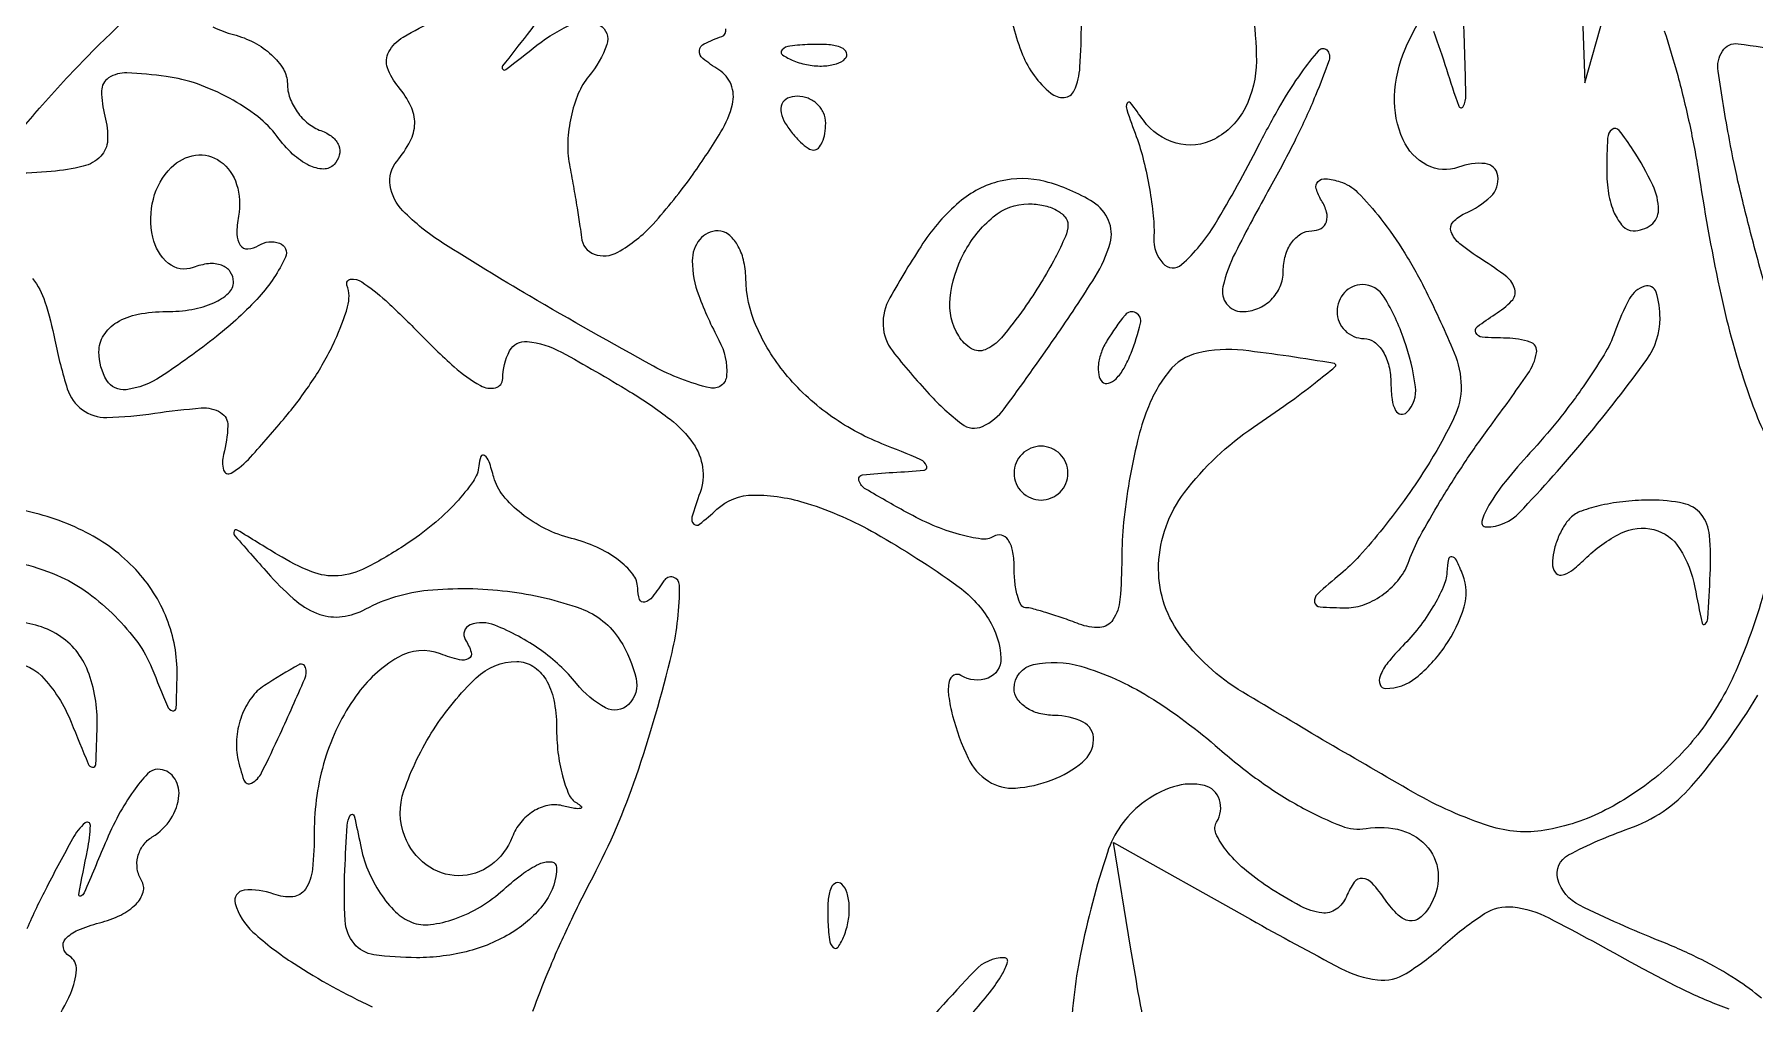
# Model space of a CAD drawing. Extents: x 50 to 925, y 21 to 441.
# Drawn here: x 347.6 to 411.5, y 257.3 to 293.3 of the extents above; entities that cross this region are included whole.
import ezdxf

# ---------------------------------------------------------------- set-up
doc = ezdxf.new("R2010")
doc.units = 0

msp = doc.modelspace()

# ---------------------------------------------------------------- linework, layer by layer
for points in [[(452.57679, 225.095507, -0.000001), (449.993678, 222.798179)], [(444.758148, 218.141907, -0.000001), (443, 216.578295, -0.004631)], [(347.126611, 289.751146, -0.013898), (347.79372, 290.555871, -0.006888), (348.681946, 291.54096, -0.00683), (349.631642, 292.53782, -0.00994), (350.498104, 293.38829, 0.003447), (351.868852, 294.699222, 0.313959), (351.919437, 294.958916, 0.357367), (351.697932, 295.07096, 0.00392), (349.933834, 294.665378, -0.054483), (348.757593, 294.517621, -0.047409), (347.519158, 294.615216, -0.048152)], [(383.791114, 294.614963, 0.071462), (384.312432, 292.542277, 0.12267), (385.360739, 291.114143, 0.192314), (385.865108, 290.950642, 0.280791), (386.236543, 291.212458, 0.086516), (386.446899, 292.084428, 0.016031), (386.5, 293.740232, -0.032756)], [(399.585832, 293.41321, -0.010118), (400.062416, 292, 0.007904), (400.517344, 290.631018, 0.650534), (400.685209, 290.617449, 0.131123), (400.785692, 291.033104, 0.002638), (400.722761, 293.21466, -0.016941), (400.722413, 294.685305, -0.02186)], [(366.534765, 294.222428, -0.036243), (365.907618, 293.292382, 0.001455), (364.994732, 292.122973, 0.365552), (364.999767, 292.000254, 0.390253), (365.117491, 291.990258, 0.001502), (366.274166, 292.892501, -0.064318), (367.642451, 293.707107, -0.241518)], [(392.844789, 294.221732, -0.040358), (393, 292.301949, -0.118319), (392.58239, 290.561885, -0.155529), (391.441021, 289.407363, -0.190019), (390.019293, 289.254683, -0.172595), (388.804743, 290.104283, 0.010371), (388.321079, 290.754827, 0.568414), (388.196842, 290.739468, 0.187791), (388.186617, 290.500693, 0.005141), (388.539184, 289.5, -0.026226), (388.812711, 288.604948, -0.01806), (389.031785, 287.567089, -0.018251), (389.170299, 286.550458, -0.035038), (389.194037, 285.728387, 0.194126), (389.527428, 284.792763, 0.413561), (390.222681, 284.75049, 0.076896), (391.467273, 286.247012, 0.01713), (393.084051, 289.164754, -0.01336), (393.906609, 290.675951, -0.023571), (394.675917, 291.870087, -0.021768), (395.328027, 292.705177, -0.437514), (395.616761, 292.716573, -0.289303), (395.701631, 292.340872, -0.012521), (395.19619, 291.022496, -0.01802), (394.468906, 289.424793, -0.011495), (393.514866, 287.619667, 0.009157), (392.21947, 285.196161, 0.062503), (391.758613, 283.924637, 0.220908), (391.896346, 283.284586, 0.2352), (392.467867, 283, 0.096893), (393.052636, 283.114395, 0.097415), (393.549936, 283.440625, 0.098433), (393.882915, 283.927589, 0.101225), (394, 284.5, -0.06887), (394.079345, 285.073318, -0.085131), (394.311086, 285.559375, -0.099915), (394.655173, 285.884374, -0.140337), (395.059017, 286, 0.128828), (395.405385, 286.09075, 0.189514), (395.601848, 286.331859, 0.146015), (395.60885, 286.697421, 0.070804), (395.419821, 287.129732, -0.066417), (395.225553, 287.563663, -0.274178), (395.293023, 287.83135, -0.226771), (395.581537, 287.93428, -0.049946), (396.110804, 287.825272, -0.12328), (396.762478, 287.427293, -0.028091), (397.622833, 286.448435, -0.027422), (398.513415, 285.174368, -0.023683), (399.30735, 283.747884, -0.015561), (400.349049, 281.472884, -0.097159), (400.607968, 280.224891, -0.11582), (400.350596, 279.072647, -0.026157), (399.37732, 277.302344, -0.016395), (398.601351, 276.137788, -0.013797), (397.70641, 274.956001, -0.01402), (396.828947, 273.92218, -0.036985), (396.12884, 273.25, 0.010926), (395.268511, 272.506073, 0.256281), (395.166433, 272.212105, 0.347665), (395.366492, 272.031599, 0.016221), (396.340255, 272, 0.092154), (397.044817, 272.130969, 0.068797), (397.737877, 272.514063, 0.067368), (398.314662, 273.081089, 0.080344), (398.679267, 273.75, -0.039735), (399.073337, 274.636868, -0.01143), (399.820552, 275.940625, -0.011423), (400.733608, 277.377331, -0.011926), (401.698774, 278.75, 0.007524), (403.085805, 280.686203, 0.106457), (403.411666, 281.468991, 0.37418), (403.17464, 281.870072, 0.078269), (402.300891, 282.015313, -0.014964), (401.39109, 282.050291, -0.2683), (401.157681, 282.207454, -0.358509), (401.214146, 282.443774, -0.020782), (401.869977, 282.89848, 0.057877), (402.484773, 283.395945, 0.25932), (402.602791, 283.826712, 0.169416), (402.302761, 284.288983, 0.02463), (401.369977, 284.941208, -0.027792), (400.560879, 285.514598, -0.138125), (400.238388, 285.962348, -0.278599), (400.310627, 286.330526, -0.109385), (400.75, 286.641374, 0.093643), (401.709438, 287.276251, 0.239092), (401.972129, 288.04289, 0.344061), (401.504472, 288.495266, 0.118665), (400.508429, 288.364861, -0.217202), (399.338079, 288.436756, -0.165996), (398.450469, 289.384413, -0.116508), (398.136921, 290.999689, -0.090763), (398.530659, 292.75, -0.026858), (398.974656, 293.655231, -0.398373)], [(405.09968, 294.281385), (405.19936, 291.5), (405.910963, 294, -0.007551)], [(354.234879, 293.570827, 0.048178), (355, 293.289749, -0.057258), (355.764806, 292.99296, -0.063732), (356.4125, 292.538487, -0.072788), (356.851345, 292.002778, -0.136083), (357, 291.466702, 0.087534), (357.093563, 290.936359, 0.068095), (357.367188, 290.417414, 0.067699), (357.772202, 289.988199, 0.084244), (358.25, 289.720238, -0.08072), (358.670299, 289.488378, -0.134558), (358.909465, 289.165864, -0.158157), (358.930008, 288.804936, -0.124264), (358.739668, 288.459906, -0.216486), (358.343569, 288.295686, -0.106573), (357.803388, 288.431154, -0.074458), (357.196159, 288.852584, -0.046052), (356.620033, 289.504958, 0.070841), (355.899228, 290.244131, 0.040186), (354.849129, 290.926439, 0.03921), (353.656845, 291.455303, 0.051543), (352.500231, 291.733595, 0.021977), (351.037143, 291.864418, 0.156306), (350.358765, 291.680412, 0.256554), (350.097681, 291.195083, 0.061842), (350.2224, 290.257541, -0.073928), (350.319676, 289.361943, -0.184909), (350.064667, 288.767233, -0.142046), (349.414722, 288.396975, -0.03828), (348.231042, 288.20705, -0.013307), (346.781577, 288.125849, -0.249824)], [(411.948958, 272.90154, -0.033324), (410.942472, 269.943326, -0.055753), (409.670314, 267.647297, -0.06252), (408.042934, 265.872984, -0.05667), (405.97557, 264.487367, -0.078209), (403.712555, 263.734541, -0.120271), (401.663778, 263.887137, -0.051689), (398.842185, 265.137125, -0.005222), (392.5, 268.859557, -0.102137), (390.142384, 271.032979, -0.167241), (389.370753, 273.608942, -0.153274), (390.329797, 276.281375, -0.082454), (392.897883, 278.710167, 0.006408), (394.173458, 279.593758, 0.011918), (395.18076, 280.347601, 0.008204), (395.928485, 280.955608, 0.637804), (395.897883, 281.0689, 0.013518), (392.512107, 281.561344, 0.089488), (390.813241, 281.457411, 0.16535), (389.76034, 280.786481, 0.07826), (388.951287, 279.371874, 0.031337), (388.586329, 278.194849, 0.017022), (388.27944, 276.71123, 0.016899), (388.068993, 275.17497, 0.025592), (388, 273.827912, -0.021998), (387.933245, 272.311308, -0.122644), (387.669885, 271.547533, -0.24223), (387.182331, 271.268782, -0.102981), (386.418213, 271.393011, 0.008099), (385.781926, 271.625425, 0.009838), (385.178225, 271.821697, 0.008575), (384.666328, 271.967516, 0.065182), (384.418213, 272, -0.286467), (384.256636, 272.100849, -0.04822), (384.12285, 272.457961, -0.0402), (384.030306, 272.961593, -0.025348), (384, 273.559017, 0.048247), (383.945426, 274.123277, 0.105031), (383.776001, 274.521634, 0.182078), (383.525808, 274.692493, 0.200766), (383.237451, 274.646753, -0.17334), (382.786458, 274.550484, -0.034707), (381.968213, 274.718354, -0.032924), (380.995713, 275.059697, -0.025543), (379.987451, 275.552301, -0.005597), (378.491767, 276.402185, -0.182959), (378.23424, 276.720021, -0.475241), (378.3714, 276.934839, -0.016474), (379.5, 277.027951, 0.009943), (380.647271, 277.107533, 0.498397), (380.750724, 277.273677, 0.203969), (380.53242, 277.49871, 0.004449), (379.090721, 278.090083, -0.061519), (377.115514, 279.177485, -0.064362), (375.497822, 280.698714, -0.069485), (374.421193, 282.459371, -0.098292), (374.031803, 284.25, 0.055083), (373.945493, 284.919421, 0.073748), (373.715592, 285.485937, 0.092324), (373.384054, 285.866344, 0.169034), (373, 286, 0.226786), (372.318919, 285.674331, 0.17356), (372.043846, 284.884275, 0.087567), (372.282057, 283.599591, 0.033354), (373.035184, 281.934259, -0.139566), (373.320273, 280.622824, -0.463871), (372.703781, 280.164914, -0.068065), (370.600447, 280.970387, -0.00712), (365.997947, 283.580507, -0.008902), (362.779363, 285.544673, -0.056711), (361.292358, 286.744778, -0.156944), (360.819638, 287.682078, -0.215363), (361.066815, 288.580507, 0.052483), (361.562898, 289.324871, 0.115515), (361.733014, 289.982932, 0.12015), (361.590662, 290.631095, 0.059414), (361.13026, 291.343046, -0.0869), (360.722084, 292.057002, -0.216613), (360.76942, 292.64272, -0.132565), (361.301762, 293.19076, -0.027209), (362.507816, 293.821607, 0.037711)], [(368.609169, 293.643767, -0.35707), (368.869599, 292.920202, -0.088303), (368.199288, 291.740128, 0.074828), (367.81012, 291.095798, 0.044479), (367.540222, 290.238707, 0.043415), (367.419999, 289.314781, 0.056817), (367.480276, 288.465962, -0.002787), (367.626273, 287.658289, -0.002874), (367.761734, 286.857189, -0.002776), (367.871282, 286.161615, -0.012249), (367.923489, 285.75, 0.287574), (368.404446, 285.132465, 0.219661), (369.278014, 285.205486, 0.079941), (370.585119, 286.252567, 0.02928), (372.073624, 288.103396, 0.018016), (373.106856, 289.671031, 0.076482), (373.536855, 290.70518, 0.155244), (373.488347, 291.431964, 0.162033), (373.028566, 291.982345, -0.030443), (372.437048, 292.399692, -0.250837), (372.311859, 292.692558, -0.262815), (372.488051, 292.949224, -0.032831), (373.136847, 293.215589, 0.407308), (373.28553, 293.505928, 0.164458)], [(408.154287, 293.430914, -0.013701), (408.654189, 291.765625, -0.013567), (409.112364, 289.869535, -0.01467), (409.453769, 288, 0.015384), (410.265181, 283.592298, 0.028931), (411.232744, 280.105224, 0.033462), (412.216835, 277.747496, 0.441205)], [(412.042336, 283.482259, -0.007119), (411.463887, 285.544545, -0.00712), (410.944477, 287.622136, -0.012091), (410.577013, 289.375699, -0.008868), (410.153082, 291.927193, -0.181542), (410.314823, 292.677699, -0.288291), (410.894837, 292.949343, -0.02188), (412.681106, 292.648027)], [(347.534908, 284.223965, -0.090978), (347.992771, 283.366787, -0.027943), (348.361802, 281.940988, 0.026978), (348.8256, 280.134703, 0.159689), (349.386689, 279.352056, 0.166158), (350.289564, 279.069992, 0.029814), (352.071953, 279.223868, -0.016569), (353.802749, 279.419574, -0.156021), (354.521947, 279.251113, -0.275661), (354.790203, 278.752043, -0.052804), (354.629697, 277.691961, 0.130679), (354.632074, 277.113125, 0.499222), (354.915279, 276.999762, 0.072862), (355.636558, 277.595986, 0.009736), (356.933768, 279.089729, 0.029152), (357.974491, 280.495327, 0.035766), (358.768257, 281.922596, 0.03863), (359.239869, 283.180023, 0.157534), (359.214976, 283.985464, -0.483909), (359.350035, 284.201853, -0.175194), (359.761726, 284.103091, -0.040218), (360.653647, 283.406993, -0.013606), (361.836717, 282.259102, 0.015727), (363.20049, 280.947063, 0.057388), (364.17612, 280.250603, 0.185792), (364.733546, 280.173233, 0.348491), (365, 280.509102, -0.122784), (365.257179, 281.540599, -0.305068), (365.91127, 281.889407, -0.099666), (367.179123, 281.495869, -0.011974), (369.729127, 280.023654, -0.026807), (371.219053, 279.001849, -0.077365), (372.080579, 278.098374, -0.1177), (372.426131, 277.215043, -0.119909), (372.331948, 276.277392, 0.011471), (372.031944, 275.359346, 0.277834), (372.095705, 275.108693, 0.382691), (372.314374, 275.098033, 0.015708), (372.959636, 275.656814, -0.188714), (374.31794, 276.186886, -0.076674), (376.313472, 275.877078, -0.05311), (378.85364, 274.763391, -0.025025), (381.874446, 272.829917, -0.097169), (383.048644, 271.588743, -0.130538), (383.51049, 270.118343, -0.323974), (383.030388, 269.388546, -0.233058), (382.02416, 269.485068, 0.271138), (381.759232, 269.491435, 0.218706), (381.587513, 269.258205, 0.084275), (381.568431, 268.726411, 0.030883), (381.713965, 267.985796, 0.047618), (382.289011, 266.415046, 0.138926), (383.045004, 265.556889, 0.163237), (384.055387, 265.300079, 0.073052), (385.409758, 265.603744, 0.08102), (386.54591, 266.266532, 0.214024), (386.953998, 267.091599, 0.294017), (386.565687, 267.747889, 0.116676), (385.5, 268, -0.064853), (384.926543, 268.074694, -0.082425), (384.440625, 268.29375, -0.098894), (384.115568, 268.618646, -0.148195), (384, 269, -0.353317), (384.720791, 269.892699, -0.125357), (386.479558, 269.827375, -0.067261), (389.006525, 268.696303, -0.041363), (391.629774, 266.751913, 0.025677), (393.174237, 265.53034, 0.03029), (394.755586, 264.544883, 0.031546), (396.164498, 263.892488, 0.135419), (397.07598, 263.799763, -0.111274), (398.401129, 263.728378, -0.154654), (399.387212, 263.079036, -0.171462), (399.75777, 262.037999, -0.139882), (399.434017, 260.893237, -0.083832), (399.067712, 260.476303, -0.211677), (398.686444, 260.372637, -0.158855), (398.27232, 260.581331, -0.044406), (397.798869, 261.143237, 0.030435), (397.303324, 261.765818, 0.188803), (396.944997, 261.945347, 0.267181), (396.639782, 261.805031, 0.057799), (396.349167, 261.275894, -0.143921), (395.969674, 260.799496, -0.185825), (395.431598, 260.665078, -0.093082), (394.640324, 260.91705, -0.021534), (393.433884, 261.635278, -0.031677), (392.545114, 262.301677, -0.04833), (391.876226, 262.994939, -0.061296), (391.497706, 263.61443, -0.249921), (391.524898, 264.040286, 0.216464), (391.630649, 264.86702, 0.264178), (391.071306, 265.393472, 0.139024), (389.926579, 265.350277, 0.087732), (388.738286, 264.717967, 0.147685), (387.465898, 262.911038, 0.030975), (386.466554, 259.12913, 0.041755), (386.099057, 255.889271, 0.597344)], [(366.124886, 257.019655, -0.01094), (366.692208, 258.481207, -0.012601), (367.454137, 260.199633, -0.010145), (368.356454, 262.007957, 0.038577), (369.957739, 265.732825, 0.023504), (371.290785, 270.335828, 0.062503), (371.566985, 272.835477, 0.744238), (370.986971, 273, -0.022941), (370.56555, 272.401455, -0.161722), (370.273828, 272.205793, -0.401117), (370.08536, 272.307, -0.075798), (370.015313, 272.730948, 0.165225), (369.832772, 273.247097, 0.065097), (369.286312, 273.780558, 0.055018), (368.491732, 274.24978, 0.044428), (367.55511, 274.575524, -0.054079), (366.587369, 274.933125, -0.051198), (365.699419, 275.49518, -0.055154), (365.017236, 276.165759, -0.106524), (364.671112, 276.844576, 0.019483), (364.493376, 277.422742, 0.145064), (364.326916, 277.653304, 0.506423), (364.193782, 277.614993, 0.06479), (364.116001, 277.273053, -0.129636), (363.901014, 276.687907, -0.034352), (363.270885, 275.90646, -0.032465), (362.404853, 275.085637, -0.028422), (361.401904, 274.343768, -0.026682), (359.92029, 273.482243, -0.098622), (358.884482, 273.188055, -0.115097), (357.90358, 273.335364, -0.043099), (356.651904, 273.962369, 0.001613), (355.140194, 274.883625, 0.476336), (355.019997, 274.840431, 0.271109), (355.053751, 274.667494, 0.001149), (356.375867, 273.173832, 0.03742), (357.341446, 272.239145, 0.090786), (358.202439, 271.753847, 0.116978), (359.037598, 271.670651, 0.089686), (359.913212, 271.953552, -0.099253), (362.219426, 272.650654, -0.054411), (365.182028, 272.612036, -0.055395), (367.897544, 271.96926, -0.168017), (369.3578, 270.797964, -0.083205), (369.953224, 269.373051, -0.259673), (369.677553, 268.408342, -0.33164), (368.819569, 268.284033, -0.099221), (367.739668, 269.183264, 0.069684), (366.406203, 270.433044, 0.05923), (364.707574, 271.351216, 0.186082), (363.796989, 271.359659, 0.472519), (363.612107, 270.818607, -0.060763), (363.829973, 270.346302, -0.353439), (363.737999, 270.108219, -0.197405), (363.393097, 270.062118, -0.027379), (362.691411, 270.288175, 0.228863), (361.10705, 270.155464, 0.10553), (359.546663, 268.719706, 0.081393), (358.395628, 266.362576, 0.073088), (358, 263.670505, -0.025109), (357.930552, 262.288473, -0.119495), (357.669882, 261.547514, -0.229635), (357.20148, 261.26469, -0.115048), (356.5, 261.361626, 0.118036), (355.393898, 261.507836, 0.467737), (355.061457, 261.013706, 0.138457), (355.723336, 259.953177, 0.041369), (357.25, 258.780542, 0.033853), (360.145869, 257.18112, 0.04046)], [(347.198877, 273.623173, -0.046608), (348.600006, 273.136388, -0.05273), (349.607773, 272.542003, -0.037265), (350.60282, 271.681968, -0.037741), (351.439639, 270.704655, -0.062726), (351.965832, 269.758126, 0.003334), (352.54621, 268.341193, 0.230744), (352.734259, 268.175653, 0.482707), (352.870514, 268.275241, 0.006102), (352.90481, 269.5, 0.098442), (352.522918, 271.593177, 0.094528), (351.367309, 273.415247, 0.08686), (349.524734, 274.798058, 0.068388), (347.163481, 275.617304, -0.032905)], [(346.537467, 269.899609, -0.253876), (347.869361, 269.464882, -0.094244), (348.968838, 267.75, 0.002228), (349.599027, 266.202145, 0.269731), (349.76232, 266.077293, 0.43868), (349.883872, 266.179873, 0.003316), (349.936614, 267.627555, 0.099954), (349.590813, 269.648561, 0.161201), (348.491798, 270.984614, 0.149822), (346.743819, 271.459646, 0.083)], [(411.77282, 257.491869, 0.028616), (410.825, 258.190293, 0.02901), (409.532212, 258.930196, 0.020306), (408, 259.616677, -0.018739), (405.008179, 260.945875, -0.214458), (404.204188, 261.914633, -0.352517), (404.593774, 262.816845, -0.037496), (406.842615, 263.795291, 0.13073), (409.167662, 265.370335, 0.042438), (411.636294, 268.752058, 0.040286)], [(348.289825, 256.496639, 0.051213), (348.953387, 257.683814, 0.085225), (349.163806, 258.553803, 0.277967), (348.903767, 259.059475, -0.192305), (348.677546, 259.365063, -0.252859), (348.757961, 259.696455, -0.110319), (349.218389, 260.023535, -0.035548), (350.016081, 260.293954, 0.048571), (350.808068, 260.585607, 0.084183), (351.378121, 260.990751, 0.126414), (351.642421, 261.43829, 0.211975), (351.584304, 261.863594, -0.10089), (351.426531, 262.292515, -0.098362), (351.44714, 262.753088, -0.097498), (351.642853, 263.17405, -0.097217), (351.983688, 263.489919, 0.109132), (352.673261, 264.159886, 0.125452), (352.972437, 265.02538, 0.18454), (352.774075, 265.710657, 0.235214), (352.193042, 266, 0.207147), (351.810206, 265.834283, 0.033509), (351.283737, 265.192187, 0.032224), (350.732123, 264.303194, 0.0233), (350.230712, 263.25, -0.000903), (349.454207, 261.411085, -0.204281), (349.322259, 261.284052, -0.587593), (349.248837, 261.345779, -0.00146), (349.573332, 263, 0.038737), (349.683027, 263.915992, 0.66669), (349.484528, 264.008596, 0.08225), (349.02136, 263.420524, 0.006157), (348.058273, 261.617924, 0.017185), (347.323217, 260.072679, 0.023982)], [(388.953915, 255.877115, -0.003017), (388.615442, 257.711242, -0.003944), (388.329331, 259.39244), (387.698451, 263.28488), (392.782452, 260.427024, 0.007088), (396.13468, 258.604692, 0.090187), (397.496896, 258.17753, 0.173639), (398.569518, 258.417243, 0.042987), (400.026786, 259.524241, -0.040971), (401.480413, 260.63773, -0.172249), (402.534625, 260.885256, -0.092506), (403.861419, 260.482063, -0.007426), (407.093559, 258.739949, 0.014762), (408.976266, 257.76054, 0.027731), (410.558733, 257.101315, 0.032508)], [(382.418263, 256.909681, 0.016588), (383.097768, 257.712516, 0.035008), (383.557741, 258.385969, 0.060316), (383.756583, 258.845023, 0.5014), (383.640891, 259, 0.206471), (382.549561, 258.529276, 0.01047), (379.895994, 255.596254, 0.015614)]]:
    msp.add_lwpolyline(points, format="xyb")
for points in [[(375.8125, 292.316886, 0.051402), (376.359369, 292.160852, 0.05415), (376.916927, 292.123424, 0.060344), (377.402231, 292.202593, 0.126455), (377.729167, 292.395833, 0.296942), (377.77538, 292.614691, 0.208169), (377.592839, 292.799335, 0.077125), (377.112848, 292.910055, 0.028489), (376.416667, 292.921053, 0.018894), (375.670344, 292.862007, 0.168741), (375.37858, 292.720685, 0.470617), (375.395823, 292.538436, 0.054073)], [(375.5, 290, 0.029505), (375.768994, 289.617226, 0.035638), (376.066025, 289.29375, 0.038439), (376.34829, 289.065539, 0.151918), (376.559017, 289, 0.210953), (376.727648, 289.07446, 0.081139), (376.870461, 289.29375, 0.061769), (376.967655, 289.617151, 0.042167), (377, 290, 0.105053), (376.918938, 290.381556, 0.099167), (376.688914, 290.70625, 0.09642), (376.345238, 290.923877, 0.093332), (375.940983, 291, 0.108972), (375.586039, 290.921712, 0.182303), (375.3746, 290.70625, 0.161196), (375.343488, 290.3821, 0.082592)], [(406.015313, 288.25, 0.042523), (406.082804, 287.388595, 0.062416), (406.298248, 286.660937, 0.082215), (406.618823, 286.167975, 0.210568), (407, 286, 0.163584), (407.667076, 286.224247, 0.234725), (407.939692, 286.772965, 0.112355), (407.729028, 287.698623, 0.031558), (407, 289, 0.023197), (406.479509, 289.728886, 0.409657), (406.218347, 289.762149, 0.220444), (406.050422, 289.444209, 0.011293)], [(355.183118, 286.545904, 0.04456), (355.122609, 285.878488, 0.152469), (355.250391, 285.467232, 0.263907), (355.532542, 285.330629, 0.122714), (355.933118, 285.458665, -0.227858), (356.713188, 285.541275, -0.441157), (356.929846, 285.02493, -0.076079), (355.952862, 283.551574, -0.041746), (354.365141, 282.07258, -0.020597), (352.292135, 280.575904, -0.113917), (351.011749, 280.097931, -0.298761), (350.291684, 280.445952, -0.135812), (350, 281.5, -0.140575), (350.177821, 282.11998, -0.118484), (350.666667, 282.6, -0.088208), (351.456621, 282.90137, -0.04716), (352.5, 283, 0.042346), (353.457112, 283.081206, 0.06197), (354.265625, 283.325178, 0.081387), (354.813726, 283.683699, 0.2103), (355, 284.106989, 0.158089), (354.878743, 284.480915, 0.151946), (354.559375, 284.719716, 0.112257), (354.073899, 284.77672, 0.06502), (353.5, 284.638374, -0.272626), (352.584477, 284.791675, -0.16582), (351.999505, 285.75893, -0.116097), (352.022112, 287.181793, -0.135407), (352.6875, 288.354167, -0.162101), (353.590907, 288.806259, -0.194814), (354.506741, 288.579982, -0.16408), (355.116041, 287.723808, -0.118733)], [(380.61501, 285.535183, 0.016349), (379.378794, 283.506795, 0.139916), (379.131995, 282.483319, 0.15648), (379.479175, 281.537649, 0.021936), (380.847077, 279.933768, 0.039926), (382.058281, 278.825693, 0.278177), (382.822183, 278.734732, 0.128623), (383.635058, 279.392018, 0.007246), (385.53496, 282.050447, 0.011604), (387.01091, 284.289498, 0.071753), (387.566845, 285.546737, 0.171451), (387.510792, 286.388113, 0.151269), (386.937883, 287.059552, 0.078553), (385.149911, 287.831076, 0.122396), (383.480391, 287.842773, 0.118481), (381.96165, 287.066645, 0.070733)], [(386, 286.222506, -0.104981), (385.907725, 285.787863, -0.016238), (385.521763, 284.990623, -0.017502), (384.995296, 284.067574, -0.01442), (384.371961, 283.120661, -0.022803), (383.532172, 282.031002, -0.117782), (382.923338, 281.583256, -0.242158), (382.415676, 281.621684, -0.117157), (381.941736, 282.094273, -0.166697), (381.623925, 283.494323, -0.095077), (382.13671, 285.171455, -0.096366), (383.22507, 286.521615, -0.176863), (384.535184, 287, -0.051107), (385.095673, 286.94256, -0.071049), (385.56971, 286.771611, -0.09112), (385.888404, 286.519277, -0.181802)], [(396, 283, 0.099038), (396.076342, 282.618362, 0.097945), (396.29375, 282.29375, 0.097945), (396.618362, 282.076342, 0.099038), (397, 282, -0.163305), (397.381453, 281.872, -0.096011), (397.70625, 281.510417, -0.077243), (397.925704, 280.970776, -0.05808), (398, 280.333333, 0.03381), (398.040654, 279.73281, 0.092148), (398.173696, 279.329946, 0.225296), (398.369317, 279.18885, 0.24659), (398.591306, 279.257973, 0.233899), (398.912317, 280.20797, 0.050745), (398.497045, 281.941818, 0.050951), (397.749128, 283.537532, 0.263529), (396.932612, 284, 0.106397), (396.576784, 283.923414, 0.09939), (396.273955, 283.70625, 0.096053), (396.070948, 283.381747, 0.092136)], [(406.322023, 282.25, -0.051986), (405.916471, 281.392853, -0.016443), (405.141261, 280.20625, -0.016222), (404.184008, 278.931285, -0.017342), (403.166316, 277.75, 0.016771), (402.254222, 276.693726, 0.035692), (401.63848, 275.807813, 0.063154), (401.377425, 275.206999, 0.499987), (401.532681, 275, 0.205848), (402.773984, 275.533651, 0.015878), (405.238828, 278.304625, 0.017663), (407.502793, 281.222187, 0.156951), (407.997654, 282.75, 0.075836), (407.851946, 283.71733, 0.411024), (407.428737, 283.943044, 0.199889), (406.865022, 283.482923, 0.038421)], [(387.458881, 281.933469, 0.049364), (387.242038, 281.490157, 0.059701), (387.133355, 281.040231, 0.070517), (387.142323, 280.651151, 0.156651), (387.276326, 280.390341, 0.281567), (387.50546, 280.335123, 0.118528), (387.786868, 280.507038, 0.069269), (388.083816, 280.899181, 0.035865), (388.345077, 281.456872, 0.029555), (388.696703, 282.564815, 0.344086), (388.525317, 282.954259, 0.36195), (388.120758, 282.871774, 0.030391)], [(384, 277, 0.099038), (384.076342, 276.618362, 0.097945), (384.29375, 276.29375, 0.097945), (384.618362, 276.076342, 0.099038), (385, 276, 0.099038), (385.381638, 276.076342, 0.097945), (385.70625, 276.29375, 0.097945), (385.923658, 276.618362, 0.099038), (386, 277, 0.099038), (385.923658, 277.381638, 0.097945), (385.70625, 277.70625, 0.097945), (385.381638, 277.923658, 0.099038), (385, 278, 0.099038), (384.618362, 277.923658, 0.097945), (384.29375, 277.70625, 0.097945), (384.076342, 277.381638, 0.099038)], [(404.666667, 275.333333, 0.063896), (404.411277, 275.002755, 0.039129), (404.195833, 274.558958, 0.038674), (404.048893, 274.07784, 0.054831), (404, 273.633333, 0.150708), (404.096963, 273.318948, 0.284978), (404.330645, 273.215367, 0.127989), (404.707852, 273.371567, 0.034565), (405.2, 273.8, -0.080112), (406.54195, 274.76925, -0.181112), (407.769322, 274.901448, -0.193272), (408.726955, 274.198987, -0.091705), (409.294267, 272.75, 0.00362), (409.558172, 271.431321, 0.574721), (409.674595, 271.392379, 0.200802), (409.775265, 271.598669, 0.002047), (409.863818, 273.25, 0.034073), (409.837025, 274.687248, 0.147902), (409.52401, 275.469948, 0.174297), (408.86409, 275.875966, 0.051654), (407.666667, 276, 0.026022), (406.724524, 275.950933, 0.028659), (405.822917, 275.804167, 0.029781), (405.075903, 275.590804, 0.11238)], [(400.078947, 273.321429, -0.087257), (399.941077, 272.760369, -0.031383), (399.561584, 272.027455, -0.029989), (399.035784, 271.259687, -0.03125), (398.428571, 270.571429, 0.028606), (397.889644, 269.967037, 0.073599), (397.597514, 269.461607, 0.18737), (397.595396, 269.145262, 0.311268), (397.806127, 269, 0.171537), (398.92869, 269.396798, 0.073645), (400.020216, 270.582092, 0.073715), (400.720358, 272.03131, 0.172901), (400.673488, 273.216378, 0.016644), (400.430436, 273.767686, 0.241379), (400.265607, 273.892622, 0.413067), (400.13854, 273.804085, 0.027987)], [(356.151607, 269.11486, 0.096431), (355.662173, 268.652355, 0.066234), (355.302341, 267.976332, 0.063669), (355.120614, 267.199123, 0.073326), (355.153977, 266.438977, 0.040052), (355.388393, 265.593004, 0.459978), (355.673277, 265.486365, 0.15152), (356.042354, 265.870059, 0.009426), (356.730932, 267.308804, 0.00347), (357.64918, 269.361785, 0.183014), (357.671087, 269.78577, 0.477898), (357.420991, 269.882421, 0.010502)], [(367, 267.583333, 0.02879), (367.055087, 266.627408, 0.035866), (367.220312, 265.753352, 0.038784), (367.460324, 265.066245, 0.163251), (367.75, 264.747228, -0.069047), (367.92346, 264.615966, -0.603431), (367.90138, 264.544779, -0.093888), (367.673592, 264.545475, -0.013177), (367.212146, 264.647036, 0.113527), (366.677216, 264.65608, 0.087897), (366.135416, 264.436831, 0.081847), (365.669653, 264.025683, 0.079633), (365.355157, 263.483141, -0.143492), (364.557349, 262.43682, -0.161498), (363.358222, 262.047305, -0.160407), (362.157877, 262.450762, -0.141439), (361.358664, 263.50772, -0.176918), (361.331194, 265.20372, -0.059148), (362.431982, 267.46993, -0.059344), (364.017927, 269.395893, -0.193193), (365.523053, 270, -0.143097), (366.122991, 269.824713, -0.113912), (366.597212, 269.340935, -0.086907), (366.899834, 268.572582, -0.050498)], [(361.614809, 260.31757, 0.122226), (362.315817, 260.230794, 0.055392), (363.222268, 260.443756, 0.050175), (364.17821, 260.895771, 0.04844), (365.037245, 261.533706, -0.025338), (365.791607, 262.149866, -0.059555), (366.423441, 262.507669, -0.137649), (366.826093, 262.55733, -0.370686), (367, 262.354988, -0.156511), (366.595274, 261.093697, -0.094481), (365.448689, 260.00089, -0.078766), (363.758461, 259.254622, -0.064733), (361.8, 259, -0.035177), (360.2175, 259.111474, -0.188057), (359.477034, 259.528019, -0.159754), (359.146521, 260.380741, -0.023709), (359.136182, 262.25, -0.003813), (359.218567, 263.912862, -0.124228), (359.338509, 264.294753, -0.66875), (359.482392, 264.271593, -0.010901), (359.713746, 263.188851, 0.05111), (359.990806, 262.263242, 0.048002), (360.454254, 261.392063, 0.051527), (361.02344, 260.699315, 0.103778)], [(377.078947, 260.416667, 0.018894), (377.137993, 259.670344, 0.168741), (377.279315, 259.37858, 0.470617), (377.461564, 259.395823, 0.054073), (377.683114, 259.8125, 0.051402), (377.839148, 260.359369, 0.05415), (377.876576, 260.916927, 0.060344), (377.797407, 261.402231, 0.126455), (377.604167, 261.729167, 0.296942), (377.385309, 261.77538, 0.208169), (377.200665, 261.592839, 0.077125), (377.089945, 261.112848, 0.028489)]]:
    msp.add_lwpolyline(points, format="xyb", close=True)

doc.saveas('drawing.dxf')
